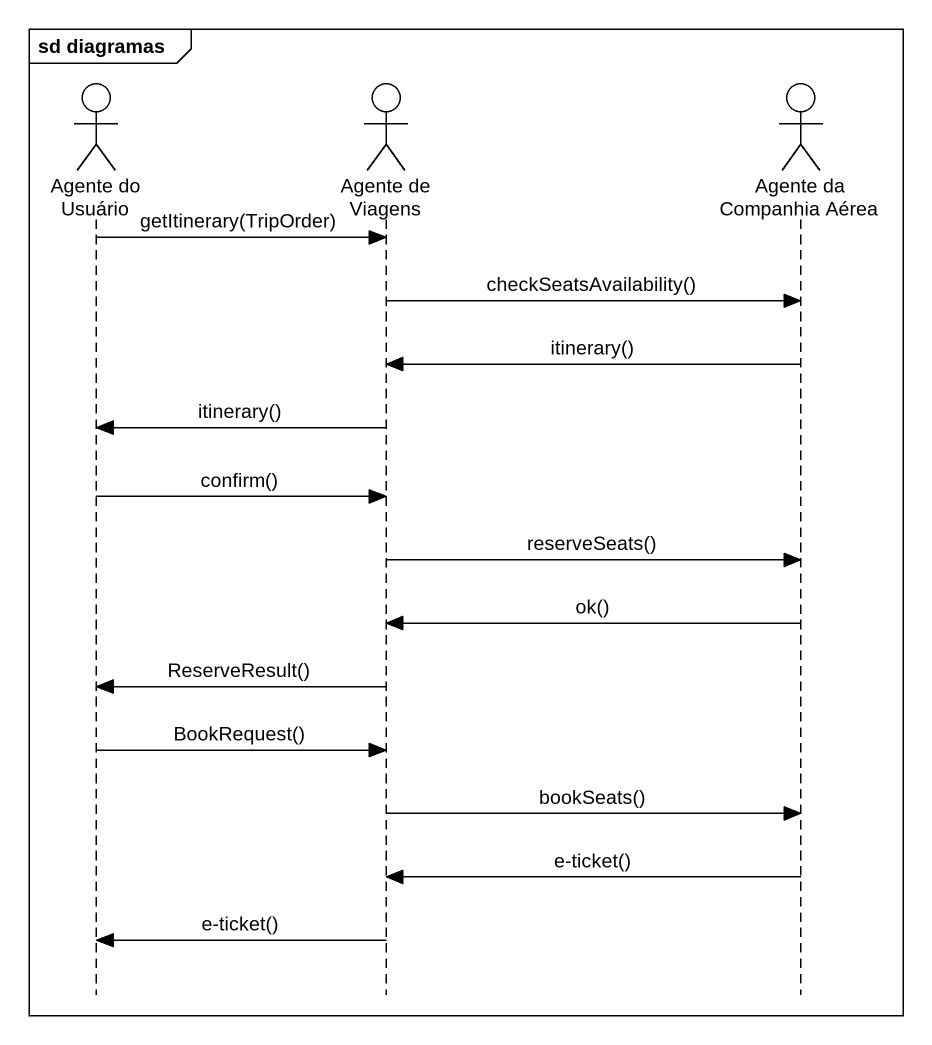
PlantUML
@startuml
mainframe sd diagramas
hide footbox
actor "Agente do Usuário" as Agente_do_Usuário
actor "Agente de Viagens" as Agente_de_Viagens
actor "Agente da Companhia Aérea" as Agente_da_Companhia_Aérea

Agente_do_Usuário -> Agente_de_Viagens : getItinerary(TripOrder)
Agente_de_Viagens -> Agente_da_Companhia_Aérea : checkSeatsAvailability()
Agente_da_Companhia_Aérea -> Agente_de_Viagens : itinerary()
Agente_de_Viagens -> Agente_do_Usuário : itinerary()
Agente_do_Usuário -> Agente_de_Viagens : confirm()
Agente_de_Viagens -> Agente_da_Companhia_Aérea : reserveSeats()
Agente_da_Companhia_Aérea -> Agente_de_Viagens : ok()
Agente_de_Viagens -> Agente_do_Usuário : ReserveResult()
Agente_do_Usuário -> Agente_de_Viagens : BookRequest()
Agente_de_Viagens -> Agente_da_Companhia_Aérea : bookSeats()
Agente_da_Companhia_Aérea -> Agente_de_Viagens : e-ticket()
Agente_de_Viagens -> Agente_do_Usuário : e-ticket()
@enduml
